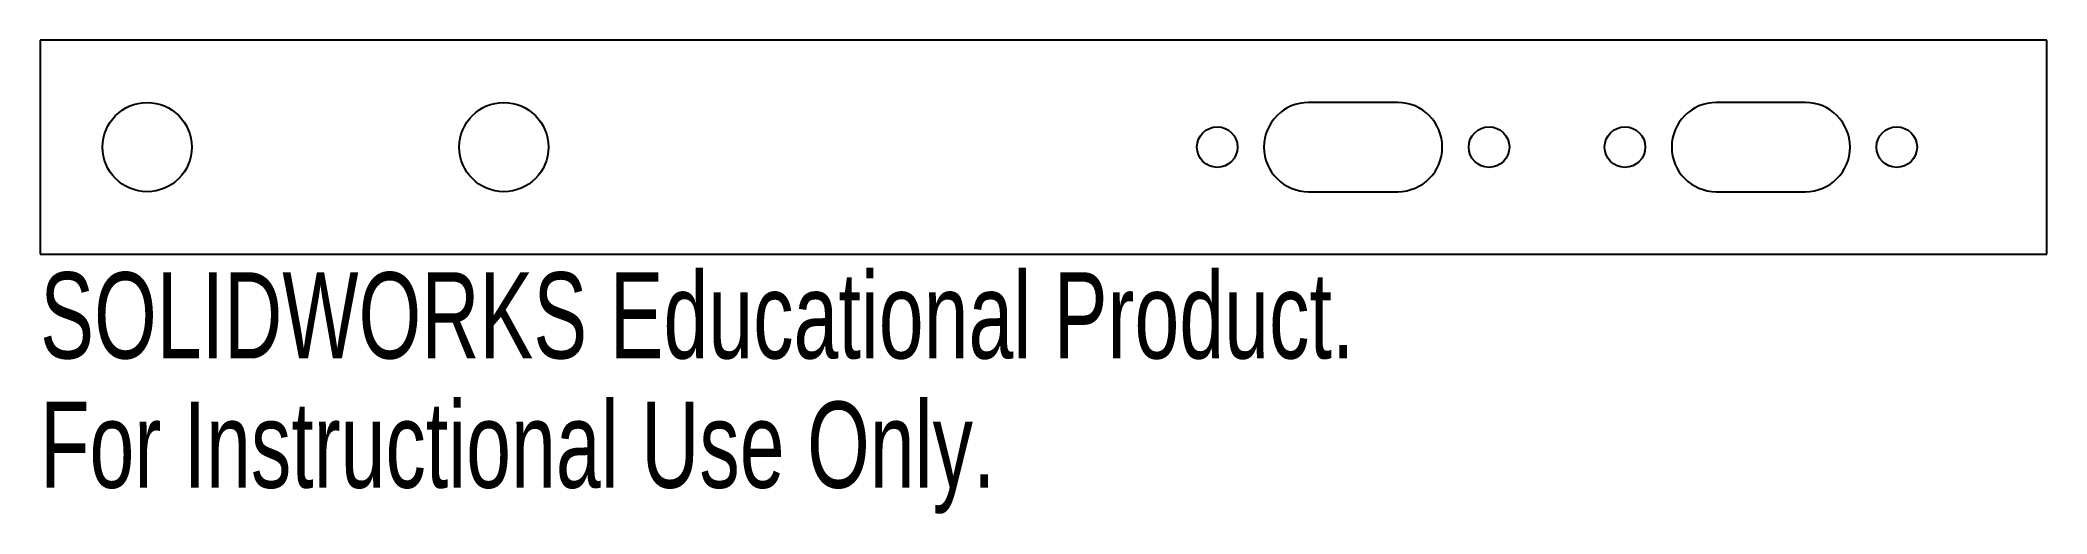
# Model space of a CAD drawing. Header units: millimetres. Extents: x -156 to -43, y 53 to 79.
import ezdxf

# ---------------------------------------------------------------- set-up
doc = ezdxf.new("R2010")
doc.units = ezdxf.units.MM
doc.styles.add('SLDTEXTSTYLE0', font='TXT', dxfattribs={"width": 0.7})

msp = doc.modelspace()

# ---------------------------------------------------------------- linework, layer by layer
at = {"color": 7, "linetype": 'Continuous', "lineweight": 25}
for p, q in [((-155.54, 79.2), (-155.54, 67.2)), ((-43.02, 79.2), (-155.54, 79.2)), ((-43.02, 67.2), (-43.02, 79.2)), ((-79.42, 75.7), (-84.42, 75.7)), ((-56.56, 75.7), (-61.56, 75.7)), ((-84.42, 70.7), (-79.42, 70.7)), ((-61.56, 70.7), (-56.56, 70.7)), ((-155.54, 67.2), (-43.02, 67.2))]:
    msp.add_line(p, q, dxfattribs=at)
for centre, radius in [((-149.54, 73.2), 2.5), ((-129.54, 73.2), 2.5), ((-89.54, 73.2), 1.14), ((-74.3, 73.2), 1.14), ((-66.68, 73.2), 1.14), ((-51.44, 73.2), 1.14)]:
    msp.add_circle(centre, radius, dxfattribs=at)
for centre, start, end in [((-84.42, 73.2), 90, 270), ((-79.42, 73.2), 270, 90), ((-61.56, 73.2), 90, 270), ((-56.56, 73.2), 270, 90)]:
    msp.add_arc(centre, 2.5, start, end, dxfattribs=at)

# ---------------------------------------------------------------- texts
at = {"color": 7, "linetype": 'Continuous', "char_height": 4.8336, "attachment_point": 1, "style": 'SLDTEXTSTYLE0'}
for s, insert in [('SOLIDWORKS Educational Product.', (-155.54, 66.18)), ('For Instructional Use Only.', (-155.54, 58.93))]:
    msp.add_mtext(s, dxfattribs=dict(at, insert=insert))

doc.saveas('drawing.dxf')
